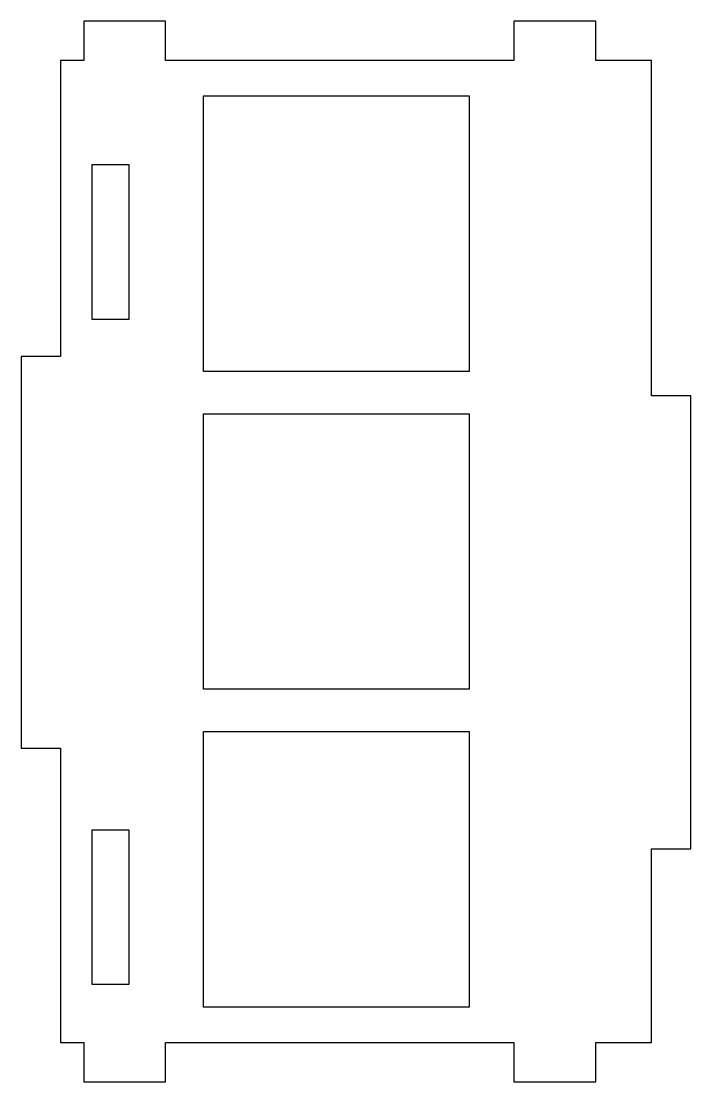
# Model space of a CAD drawing. Header units: millimetres. Extents: x -8.5 to 8.5, y -13.4 to 13.4.
import ezdxf

# ---------------------------------------------------------------- set-up
doc = ezdxf.new("R2010")
doc.units = ezdxf.units.MM
doc.layers.get('0').update_dxf_attribs({"linetype": 'CONTINUOUS'})

msp = doc.modelspace()

# ---------------------------------------------------------------- linework, layer by layer
for p, q in [((-4.83, 13.447), (-6.905, 13.447)), ((-6.905, 13.447), (-6.905, 12.447)), ((-4.83, 12.447), (-4.83, 13.447)), ((6.081, 13.447), (4.006, 13.447)), ((4.006, 13.447), (4.006, 12.447)), ((6.081, 12.447), (6.081, 13.447)), ((-6.905, 12.447), (-7.492, 12.447)), ((-7.492, 12.447), (-7.492, 4.946)), ((4.006, 12.447), (-4.83, 12.447)), ((7.492, 12.447), (6.081, 12.447)), ((7.492, 3.947), (7.492, 12.447)), ((-3.872, 4.568), (-3.872, 11.553)), ((-3.872, 11.553), (2.872, 11.553)), ((2.872, 11.553), (2.872, 4.568)), ((-6.69, 9.812), (-5.765, 9.812)), ((-6.69, 5.887), (-6.69, 9.812)), ((-5.765, 9.812), (-5.765, 5.887)), ((-5.765, 5.887), (-6.69, 5.887)), ((-7.492, 4.946), (-8.492, 4.946)), ((-8.492, 4.946), (-8.492, -4.984)), ((2.872, 4.568), (-3.872, 4.568)), ((8.492, 3.947), (7.492, 3.947)), ((8.492, -7.541), (8.492, 3.947)), ((-3.872, 3.493), (2.872, 3.493)), ((-3.872, -3.493), (-3.872, 3.493)), ((2.872, 3.493), (2.872, -3.493)), ((2.872, -3.493), (-3.872, -3.493)), ((-3.872, -11.553), (-3.872, -4.568)), ((-3.872, -4.568), (2.872, -4.568)), ((2.872, -4.568), (2.872, -11.553)), ((-8.492, -4.984), (-7.492, -4.984)), ((-7.492, -4.984), (-7.492, -12.447)), ((-6.69, -10.979), (-6.69, -7.054)), ((-6.69, -7.054), (-5.765, -7.054)), ((-5.765, -7.054), (-5.765, -10.979)), ((7.492, -12.447), (7.492, -7.541)), ((7.492, -7.541), (8.492, -7.541)), ((-5.765, -10.979), (-6.69, -10.979)), ((2.872, -11.553), (-3.872, -11.553)), ((-7.492, -12.447), (-6.905, -12.447)), ((-6.905, -12.447), (-6.905, -13.447)), ((-4.83, -13.447), (-4.83, -12.447)), ((-4.83, -12.447), (4.006, -12.447)), ((4.006, -12.447), (4.006, -13.447)), ((6.081, -13.447), (6.081, -12.447)), ((6.081, -12.447), (7.492, -12.447)), ((-6.905, -13.447), (-4.83, -13.447)), ((4.006, -13.447), (6.081, -13.447))]:
    msp.add_line(p, q)

doc.saveas('drawing.dxf')
